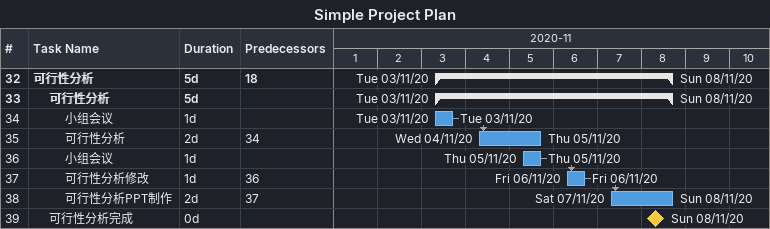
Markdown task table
Simple Project Plan

| ID | Level | Task | Duration | Start | Finish | Predecessors |
|---|---|---|---|---|---|---|
| 32 | 1 | **可行性分析** | 5d | 2020-11-03 | 2020-11-08 | 18 |
| 33 | 2 | **可行性分析** | 5d | 2020-11-03 | 2020-11-08 |  |
| 34 | 3 | 小组会议 | 1d | 2020-11-03 | 2020-11-03 |  |
| 35 | 3 | 可行性分析 | 2d | 2020-11-04 | 2020-11-05 | 34 |
| 36 | 3 | 小组会议 | 1d | 2020-11-05 | 2020-11-05 |  |
| 37 | 3 | 可行性分析修改 | 1d | 2020-11-06 | 2020-11-06 | 36 |
| 38 | 3 | 可行性分析PPT制作 | 2d | 2020-11-07 | 2020-11-08 | 37 |
| 39 | 2 | 可行性分析完成 | 0d | 2020-11-08 | 2020-11-08 |  |
